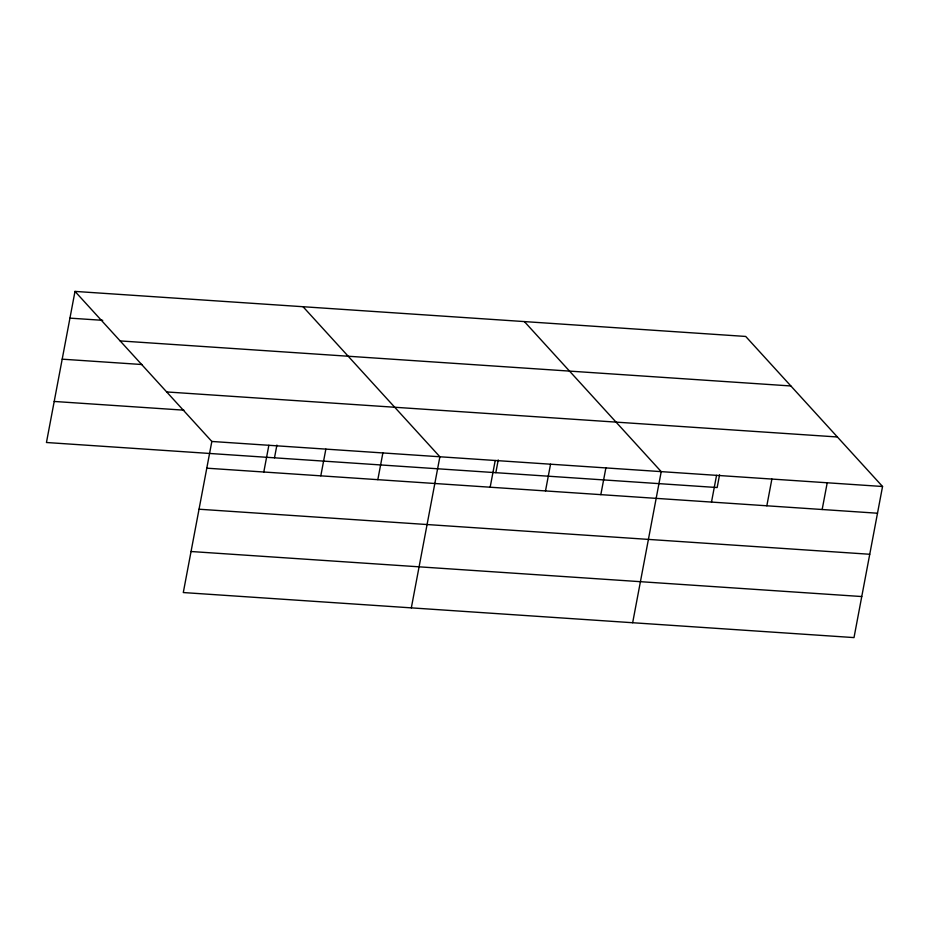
<?xml version="1.0" encoding="UTF-8"?>
<svg xmlns="http://www.w3.org/2000/svg" width="929" height="929" viewBox="0 0 929 929"><rect width="100%" height="100%" fill="white"/><g stroke="black" fill="none" stroke-linecap="round" stroke-linejoin="round"><path stroke-width="1.39" d="M74.994 291.404L211.835 441.461L183.292 592.551L854.006 637.596L882.55 486.494L745.708 336.449L74.994 291.404L46.45 442.506L717.165 487.539L719.569 474.8M263.801 472.013L268.853 445.293M274.496 457.811L276.9 445.072M320.807 475.834L325.858 449.113M377.824 479.666L382.876 452.946M411.326 607.868L439.881 456.778L303.04 306.721M490.164 487.214L495.215 460.494M495.831 472.675L498.234 459.936M545.497 490.93L550.549 464.21M600.831 494.646L605.882 467.926M632.661 622.732L661.216 471.642L524.374 321.585M711.498 502.078L716.549 475.358M766.831 505.794L771.883 479.062M822.165 509.51L827.216 482.778M69.954 318.136L102.736 320.331M120.155 340.92L790.869 385.965M62.197 359.175L142.009 364.528M166.686 391.945L837.389 436.978M54.207 401.456L183.907 410.165M211.835 441.461L882.55 486.494M206.795 468.181L877.499 513.226M199.038 509.22L869.741 554.265M191.049 551.512L861.752 596.546"/></g></svg>
